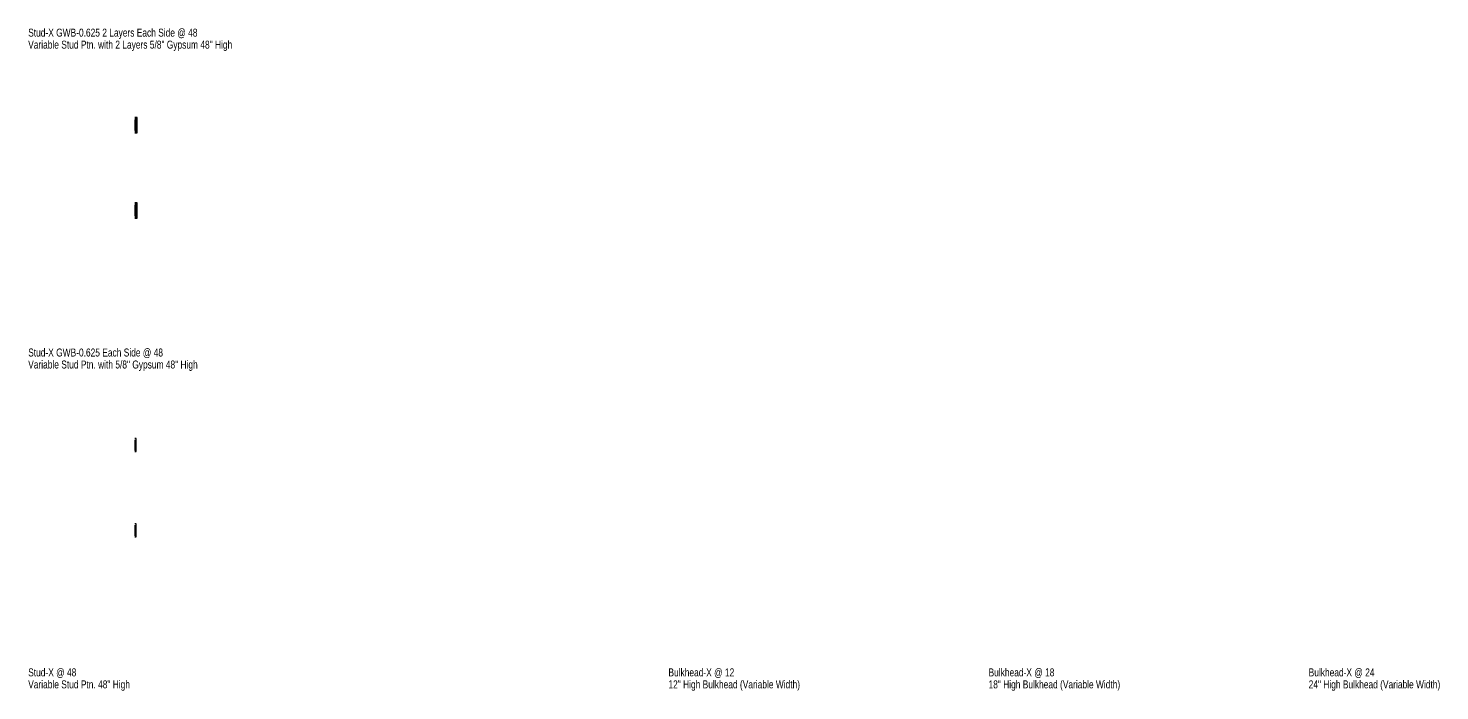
# Model space of a CAD drawing. Header units: inches. Extents: x -126 to 2726, y -389 to 1248.
# Drawn here: x 1933 to 2726, y -25 to 348 of the extents above; entities that cross this region are included whole.
import ezdxf

# ---------------------------------------------------------------- set-up
doc = ezdxf.new("R2010")
doc.units = ezdxf.units.IN
doc.header["$LTSCALE"] = 0.5
doc.header["$MEASUREMENT"] = 0
doc.linetypes.add('HIDDEN', pattern=[0.375, 0.25, -0.125])
doc.layers.add('X-WallDescriptions', color=5, linetype='HIDDEN')
doc.layers.add('X-WallEndcapPolylines', color=6, linetype='Continuous')
doc.styles.add('Title', font='ARIAL.TTF', dxfattribs={"width": 0.75})

msp = doc.modelspace()

# ---------------------------------------------------------------- linework, layer by layer
at = {"layer": 'X-WallEndcapPolylines'}
for points in [[(1992.53, 296.9), (1993.16, 296.9), (1993.16, 289.65), (1993.78, 289.65), (1993.78, 297.52), (1992.53, 297.52)], [(1992.53, 296.27), (1992.53, 290.27), (1993.16, 290.27), (1993.16, 296.9), (1992.53, 296.9)], [(1992.53, 289.65), (1993.16, 289.65), (1993.16, 290.27), (1992.53, 290.27)], [(1992.53, 289.02), (1993.78, 289.02), (1993.78, 289.65), (1993.16, 289.65), (1992.53, 289.65)], [(1992.53, 248.9), (1993.16, 248.9), (1993.16, 241.65), (1993.78, 241.65), (1993.78, 249.52), (1992.53, 249.52)], [(1992.53, 248.27), (1992.53, 242.27), (1993.16, 242.27), (1993.16, 248.9), (1992.53, 248.9)], [(1992.53, 241.65), (1993.16, 241.65), (1993.16, 242.27), (1992.53, 242.27)], [(1992.53, 241.02), (1993.78, 241.02), (1993.78, 241.65), (1992.53, 241.65)], [(1992.53, 116.27), (1992.53, 110.27), (1993.16, 110.27), (1993.16, 116.9), (1992.53, 116.9)], [(1992.53, 109.65), (1993.16, 109.65), (1993.16, 110.27), (1992.53, 110.27)], [(1992.53, 68.27), (1992.53, 62.27), (1993.16, 62.27), (1993.16, 68.9), (1992.53, 68.9)], [(1992.53, 61.65), (1993.16, 61.65), (1993.16, 62.27), (1992.53, 62.27)]]:
    msp.add_lwpolyline(points, dxfattribs=at)

# ---------------------------------------------------------------- texts
at = {"layer": 'X-WallDescriptions', "style": 'Title', "width": 0.75}
for s, p in [('Stud-X GWB-0.625 2 Layers Each Side @ 48', (1932.53, 343.1)), ('Variable Stud Ptn. with 2 Layers 5/8" Gypsum 48" High', (1932.53, 336.35)), ('Stud-X GWB-0.625 Each Side @ 48', (1932.53, 163.1)), ('Variable Stud Ptn. with 5/8" Gypsum 48" High', (1932.53, 156.35)), ('Stud-X @ 48', (1932.53, -16.9)), ('Bulkhead-X @ 12', (2292.53, -16.9)), ('Bulkhead-X @ 18', (2472.53, -16.9)), ('Bulkhead-X @ 24', (2652.53, -16.9)), ('Variable Stud Ptn. 48" High', (1932.53, -23.65)), ('12" High Bulkhead (Variable Width)', (2292.53, -23.65)), ('18" High Bulkhead (Variable Width)', (2472.53, -23.65)), ('24" High Bulkhead (Variable Width)', (2652.53, -23.65))]:
    msp.add_text(s, height=4.5, dxfattribs=at).set_placement(p)

doc.saveas('drawing.dxf')
